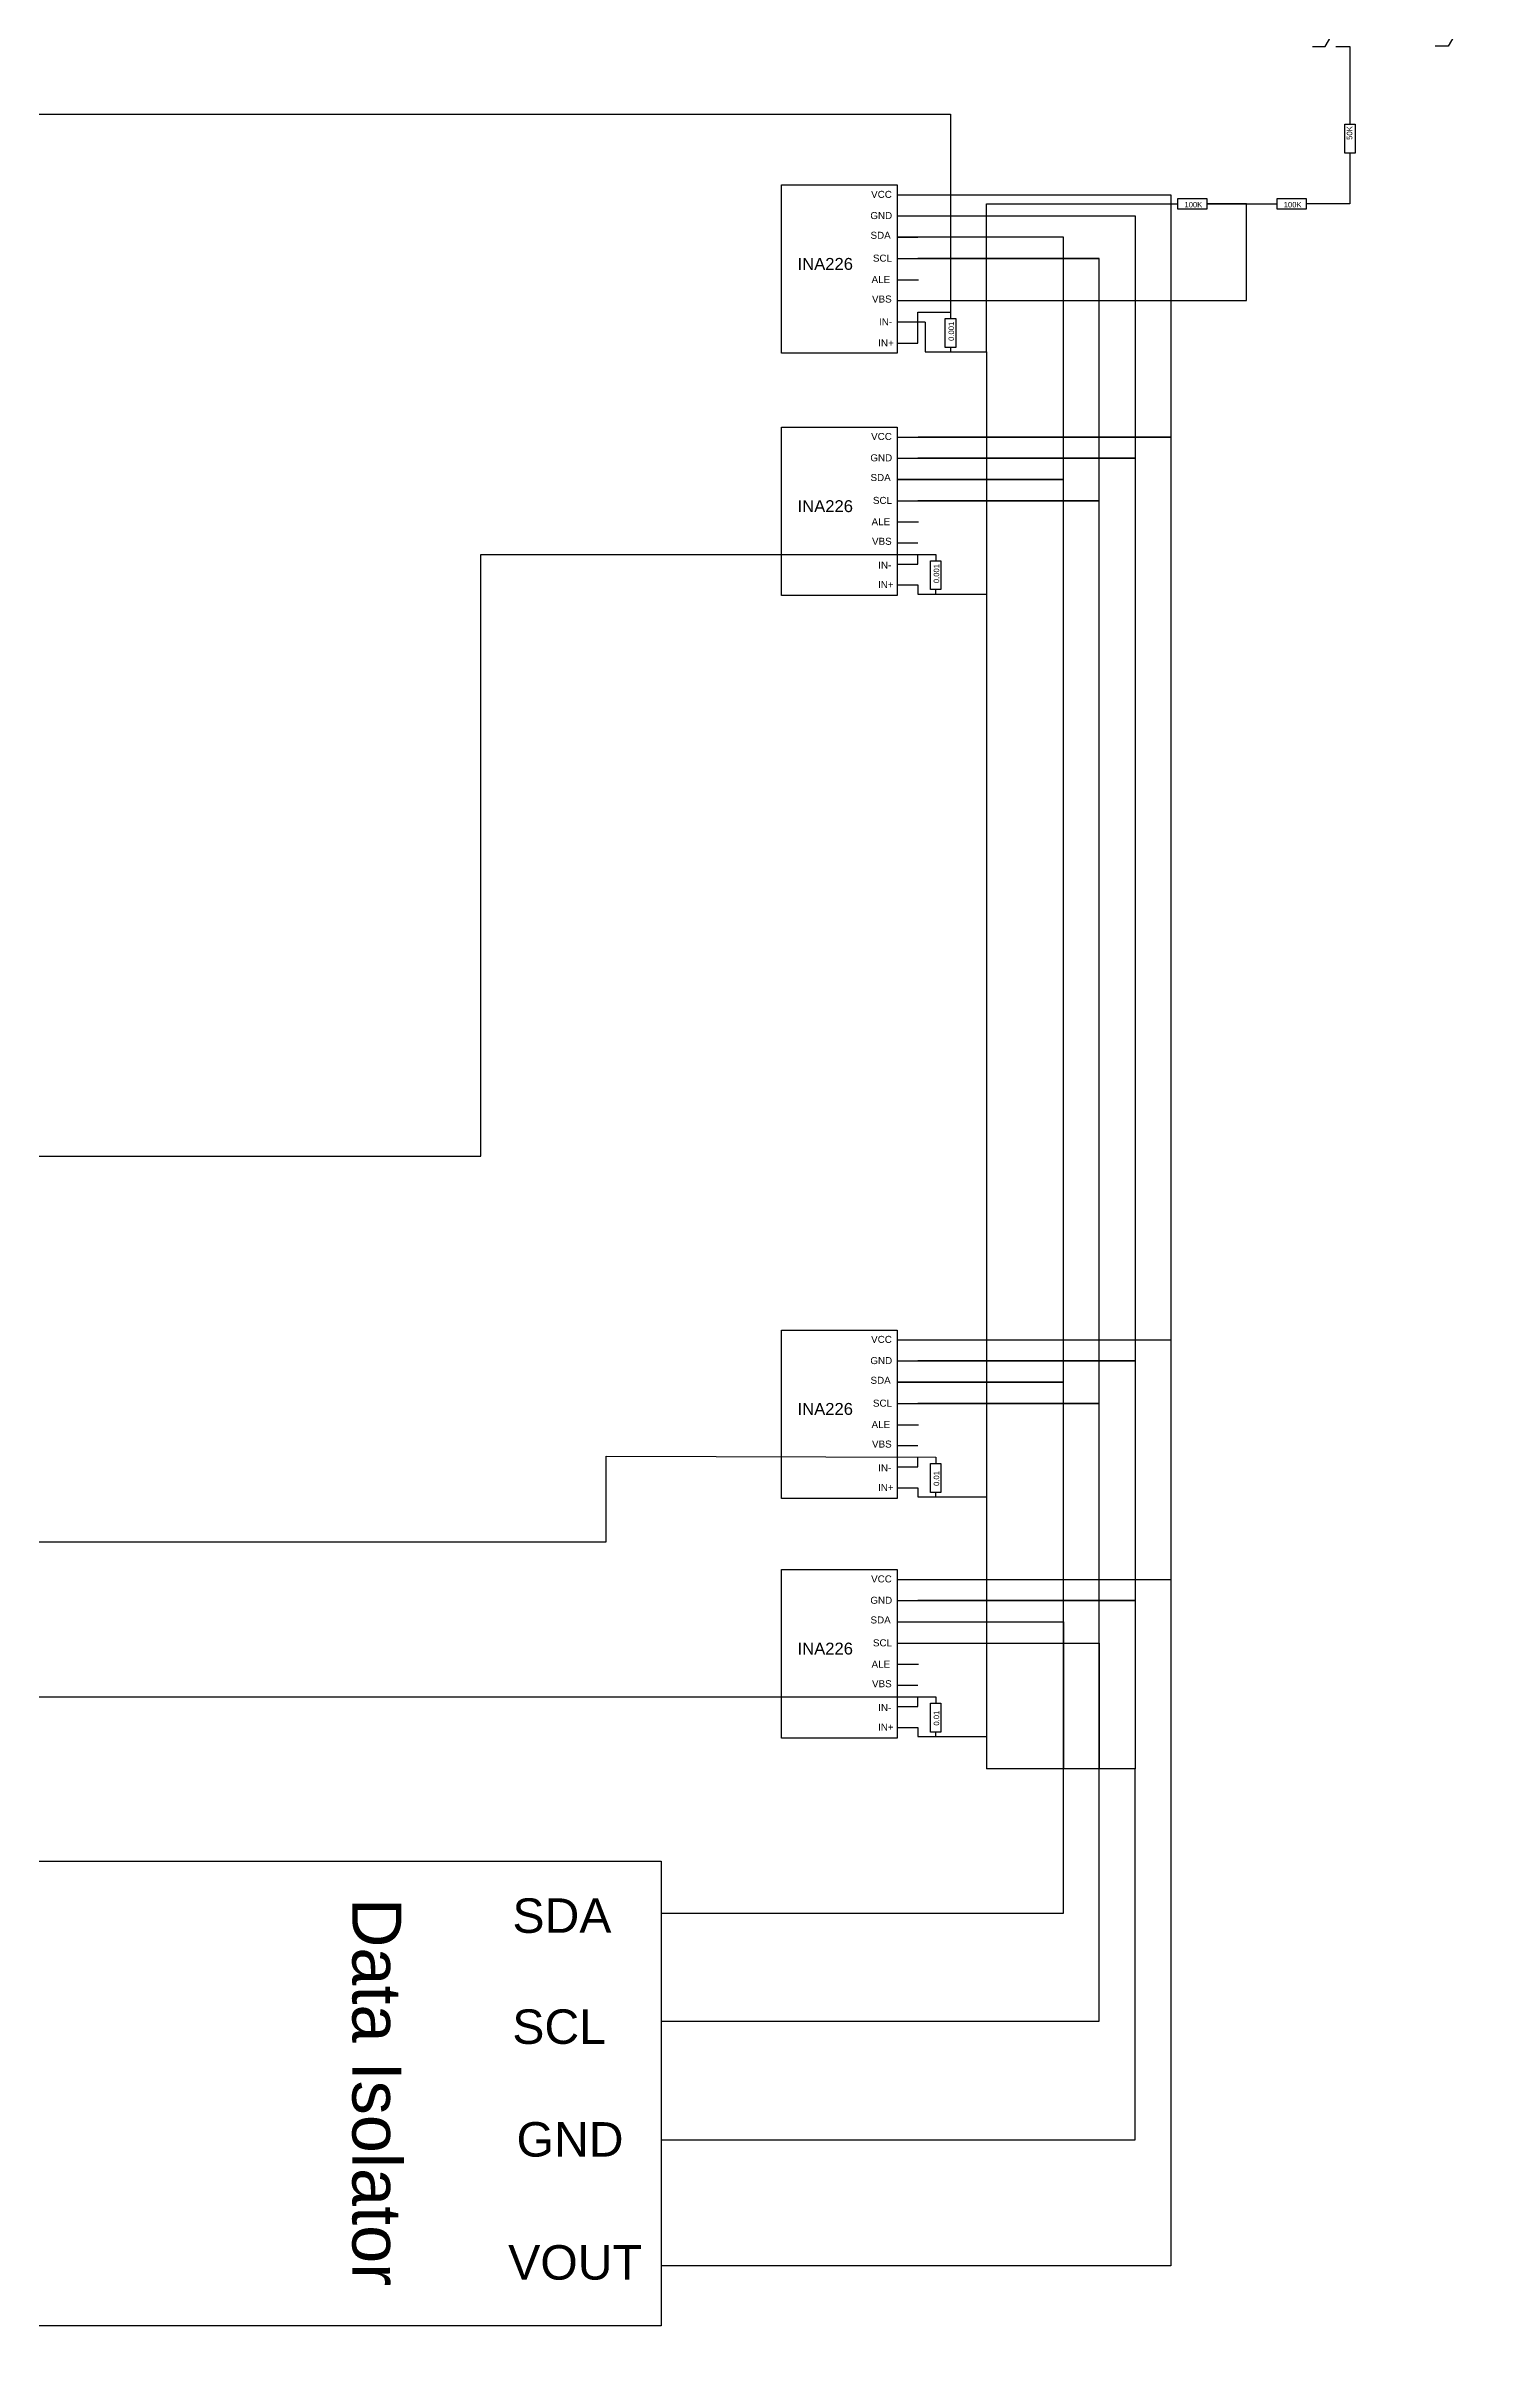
# Model space of a CAD drawing. Header units: inches. Extents: x -6006 to 7910, y 240 to 7918.
# Drawn here: x 4055.3 to 4150.1, y 2830.7 to 2983.5 of the extents above; entities that cross this region are included whole.
import ezdxf

# ---------------------------------------------------------------- set-up
doc = ezdxf.new("R2010")
doc.units = ezdxf.units.IN
doc.header["$MEASUREMENT"] = 0
doc.styles.get("Standard").update_dxf_attribs({"font": 'arial.ttf'})

msp = doc.modelspace()

# ---------------------------------------------------------------- linework, layer by layer
for p, q in [((4140.39, 2983.52), (4141.32, 2983.52)), ((4111.46, 2973.71), (4112.83, 2973.71)), ((4111.46, 2972.33), (4112.81, 2972.33)), ((4111.46, 2970.93), (4112.81, 2970.93)), ((4111.46, 2969.51), (4112.82, 2969.51)), ((4111.46, 2968.12), (4112.86, 2968.12)), ((4111.46, 2966.74), (4112.81, 2966.74)), ((4111.46, 2965.33), (4113.3, 2965.33)), ((4111.46, 2963.94), (4112.81, 2963.94)), ((4111.46, 2957.73), (4112.83, 2957.73)), ((4111.46, 2956.34), (4112.81, 2956.34)), ((4111.46, 2954.94), (4112.81, 2954.94)), ((4111.46, 2953.52), (4112.82, 2953.52)), ((4111.46, 2952.14), (4112.86, 2952.14)), ((4111.46, 2950.76), (4112.81, 2950.76)), ((4111.46, 2949.34), (4112.81, 2949.34)), ((4111.46, 2947.97), (4112.81, 2947.97)), ((4111.46, 2898.14), (4112.83, 2898.14)), ((4111.46, 2896.75), (4112.81, 2896.75)), ((4111.46, 2895.35), (4112.81, 2895.35)), ((4111.46, 2893.93), (4112.82, 2893.93)), ((4111.46, 2892.54), (4112.86, 2892.54)), ((4111.46, 2891.16), (4112.81, 2891.16)), ((4111.46, 2889.75), (4112.81, 2889.75)), ((4111.46, 2888.37), (4112.81, 2888.37)), ((4111.46, 2882.32), (4112.83, 2882.32)), ((4111.46, 2880.93), (4112.81, 2880.93)), ((4111.46, 2879.53), (4112.81, 2879.53)), ((4111.46, 2878.11), (4112.82, 2878.11)), ((4111.46, 2876.73), (4112.86, 2876.73)), ((4111.46, 2875.35), (4112.81, 2875.35)), ((4111.46, 2873.93), (4112.81, 2873.93)), ((4111.46, 2872.56), (4112.81, 2872.56)), ((4095.87, 2860.3), (4095.87, 2860.3)), ((4095.87, 2853.16), (4095.87, 2853.16)), ((4095.87, 2845.34), (4095.87, 2845.34)), ((4095.87, 2837.01), (4095.87, 2837.01))]:
    msp.add_line(p, q)
at = {"color": 3}
for p, q in [((4117.34, 2963.35), (4117.34, 2973.13)), ((4117.34, 2973.13), (4129.97, 2973.13)), ((4113.99, 2949.99), (4113.99, 2949.57)), ((4113.99, 2947.36), (4113.99, 2947.66)), ((4113.99, 2947.36), (4117.34, 2947.36)), ((4113.99, 2887.77), (4117.34, 2887.77)), ((4113.99, 2871.95), (4117.34, 2871.95))]:
    msp.add_line(p, q, dxfattribs=at)
at = {"color": 1}
for p, q in [((4112.83, 2898.14), (4129.51, 2898.14)), ((4112.83, 2882.32), (4129.51, 2882.32))]:
    msp.add_line(p, q, dxfattribs=at)
at = {"color": 3}
for points in [[(448.06, 1821.07), (448.06, 1535.92), (4328.73, 1535.92), (4328.73, 3271.61), (3990.07, 3271.61), (3990.07, 2910.27), (4083.98, 2910.27), (4083.98, 2949.99), (4113.99, 2949.99)], [(3847.16, 3212.5), (3944.5, 3212.5), (3944.5, 2884.81), (4092.25, 2884.81), (4092.25, 2890.47), (4113.99, 2890.4)], [(3847.16, 3176.2), (3935.99, 3176.2), (3935.99, 2874.58), (4113.99, 2874.58)], [(4112.81, 2972.33), (4127.15, 2972.33), (4127.15, 2956.34), (4112.81, 2956.34), (4127.15, 2956.34), (4127.15, 2941.82)], [(4127.15, 2941.82), (4127.15, 2927.35)], [(4127.15, 2927.35), (4127.15, 2911.91)], [(4127.15, 2911.91), (4127.15, 2896.75), (4112.81, 2896.75), (4127.15, 2896.75), (4127.15, 2880.93), (4112.81, 2880.93), (4127.15, 2880.93), (4127.15, 2869.82), (4117.34, 2869.82)], [(4095.87, 2845.34), (4127.15, 2845.34), (4127.15, 2869.82)]]:
    msp.add_lwpolyline(points, dxfattribs=at)
at = {"color": 3, "ltscale": 5}
msp.add_lwpolyline([(4171.5, 2766.43), (4171.14, 3125.96), (4046.06, 3125.83), (4046.06, 2979.05), (4114.97, 2979.05), (4114.97, 2965.55)], dxfattribs=at)
for points in [[(4138.84, 2983.52), (4139.68, 2983.52), (4140.36, 2984.68), (4140.36, 2985.73), (4148.45, 2985.73), (4148.45, 2984.66), (4147.8, 2983.53), (4146.95, 2983.53)], [(4141.32, 2983.52), (4141.32, 2978.39)], [(4141.32, 2976.48), (4141.32, 2973.13), (4138.43, 2973.13)], [(4112.81, 2966.74), (4134.49, 2966.74), (4134.49, 2973.13), (4131.88, 2973.13), (4134.49, 2973.13), (4136.52, 2973.13)], [(4122.43, 2940.43), (4122.43, 2954.94), (4111.46, 2954.94), (4122.43, 2954.94), (4122.43, 2970.93), (4111.46, 2970.93)], [(4124.78, 2939), (4124.78, 2953.52), (4112.82, 2953.52), (4124.78, 2953.52), (4124.78, 2969.51), (4112.82, 2969.51), (4124.78, 2969.51)], [(4112.81, 2963.94), (4112.81, 2965.98), (4114.97, 2965.98)], [(4113.3, 2965.32), (4113.3, 2963.35), (4114.97, 2963.35)], [(4112.81, 2949.34), (4112.81, 2949.99)], [(4112.81, 2947.97), (4112.81, 2947.36), (4113.99, 2947.36)], [(4122.43, 2925.96), (4122.43, 2940.43)], [(4124.78, 2924.54), (4124.78, 2939)], [(4122.43, 2910.51), (4122.43, 2925.96)], [(4124.78, 2909.09), (4124.78, 2924.54)], [(4111.46, 2879.53), (4122.43, 2879.53), (4122.43, 2869.82), (4122.43, 2879.53), (4122.43, 2895.35), (4111.46, 2895.35), (4122.43, 2895.35), (4122.43, 2910.51)], [(4112.82, 2878.11), (4124.78, 2878.11), (4124.78, 2869.82), (4124.78, 2878.11), (4124.78, 2893.93), (4112.82, 2893.93), (4124.78, 2893.93), (4124.78, 2909.09)], [(4112.81, 2889.75), (4112.81, 2890.4)], [(4113.99, 2890.4), (4113.99, 2889.98)], [(4112.81, 2888.37), (4112.81, 2887.77), (4113.99, 2887.77), (4113.99, 2888.07)], [(4112.81, 2873.93), (4112.81, 2874.58)], [(4113.99, 2874.58), (4113.99, 2874.16)], [(4112.81, 2872.56), (4112.81, 2871.95), (4113.99, 2871.95), (4113.99, 2872.25)], [(4095.87, 2860.3), (4122.43, 2860.3), (4122.43, 2869.82)], [(4095.87, 2853.16), (4124.78, 2853.16), (4124.78, 2869.82)]]:
    msp.add_lwpolyline(points)
for points in [[(4141.66, 2976.48), (4140.97, 2976.48), (4140.97, 2978.39), (4141.66, 2978.39)], [(4103.81, 2974.37), (4111.46, 2974.37), (4111.46, 2963.26), (4103.81, 2963.26)], [(4131.88, 2973.47), (4131.88, 2972.78), (4129.97, 2972.78), (4129.97, 2973.47)], [(4138.43, 2973.47), (4138.43, 2972.78), (4136.52, 2972.78), (4136.52, 2973.47)], [(4103.81, 2958.39), (4111.46, 2958.39), (4111.46, 2947.28), (4103.81, 2947.28)], [(4103.81, 2898.79), (4111.46, 2898.79), (4111.46, 2887.68), (4103.81, 2887.68)], [(4103.81, 2882.98), (4111.46, 2882.98), (4111.46, 2871.86), (4103.81, 2871.86)], [(4095.87, 2863.72), (4095.87, 2833.05), (4046, 2833.05), (4046, 2863.72)]]:
    msp.add_lwpolyline(points, close=True)
at = {"color": 1}
msp.add_lwpolyline([(4112.83, 2973.71), (4129.51, 2973.71), (4129.51, 2957.73), (4112.83, 2957.73), (4129.51, 2957.73), (4129.51, 2943.21), (4129.51, 2928.74), (4129.51, 2869.82), (4129.51, 2837.01), (4095.87, 2837.01)], dxfattribs=at)
at = {"color": 7, "true_color": 0xffffff}
for points in [[(4114.62, 2965.55), (4115.31, 2965.55), (4115.31, 2963.65), (4114.62, 2963.65)], [(4113.64, 2949.57), (4114.33, 2949.57), (4114.33, 2947.66), (4113.64, 2947.66)], [(4113.64, 2889.98), (4114.33, 2889.98), (4114.33, 2888.07), (4113.64, 2888.07)], [(4113.64, 2874.16), (4114.33, 2874.16), (4114.33, 2872.25), (4113.64, 2872.25)]]:
    msp.add_lwpolyline(points, close=True, dxfattribs=at)
at = {"color": 3, "lineweight": 30}
msp.add_lwpolyline([(4114.97, 2963.65), (4114.97, 2963.35), (4117.34, 2963.35), (4117.34, 2869.82)], dxfattribs=at)

# ---------------------------------------------------------------- texts
for s, height, rotation, p in [('50K', 0.361, 90, (4141.47, 2977.35)), ('0.001', 0.361, 90, (4115.2, 2964.08)), ('0.001', 0.361, 90, (4114.22, 2948.09)), ('0.01', 0.361, 90, (4114.22, 2888.5)), ('0.01', 0.361, 90, (4114.22, 2872.68)), ('Data Isolator', 3.2342, 270, (4075.51, 2861.3))]:
    msp.add_text(s, height=height, rotation=rotation).set_placement(p)
for s, height, p in [('GND', 0.464, (4109.68, 2972.12)), ('VCC', 0.464, (4109.73, 2973.52)), ('100K', 0.361, (4130.4, 2972.89)), ('100K', 0.361, (4136.95, 2972.89)), ('SDA', 0.464, (4109.69, 2970.82)), ('INA226', 0.784, (4104.88, 2968.77)), ('SCL', 0.464, (4109.85, 2969.31)), ('ALE', 0.464, (4109.76, 2967.9)), ('VBS', 0.464, (4109.79, 2966.61)), ('IN-', 0.464, (4110.25, 2965.11)), ('IN+', 0.464, (4110.2, 2963.71)), ('VCC', 0.464, (4109.73, 2957.54)), ('GND', 0.464, (4109.68, 2956.13)), ('SDA', 0.464, (4109.69, 2954.83)), ('INA226', 0.784, (4104.88, 2952.78)), ('SCL', 0.464, (4109.85, 2953.32)), ('ALE', 0.464, (4109.76, 2951.91)), ('VBS', 0.464, (4109.79, 2950.62)), ('IN+', 0.464, (4110.19, 2947.76)), ('IN-', 0.464, (4110.2, 2949.05)), ('VCC', 0.464, (4109.73, 2897.94)), ('GND', 0.464, (4109.68, 2896.54)), ('SDA', 0.464, (4109.69, 2895.24)), ('INA226', 0.784, (4104.88, 2893.19)), ('SCL', 0.464, (4109.85, 2893.73)), ('ALE', 0.464, (4109.76, 2892.32)), ('VBS', 0.464, (4109.79, 2891.03)), ('IN+', 0.464, (4110.19, 2888.16)), ('IN-', 0.464, (4110.2, 2889.46)), ('VCC', 0.464, (4109.73, 2882.13)), ('GND', 0.464, (4109.68, 2880.72)), ('SDA', 0.464, (4109.69, 2879.42)), ('INA226', 0.784, (4104.88, 2877.37)), ('SCL', 0.464, (4109.85, 2877.91)), ('ALE', 0.464, (4109.76, 2876.5)), ('VBS', 0.464, (4109.79, 2875.21)), ('IN-', 0.464, (4110.2, 2873.64)), ('IN+', 0.464, (4110.19, 2872.35)), ('SDA', 2.274, (4086.07, 2859)), ('SCL', 2.274, (4086.06, 2851.67)), ('GND', 2.274, (4086.34, 2844.23)), ('VOUT', 2.274, (4085.79, 2836.11))]:
    msp.add_text(s, height=height).set_placement(p)

doc.saveas('drawing.dxf')
